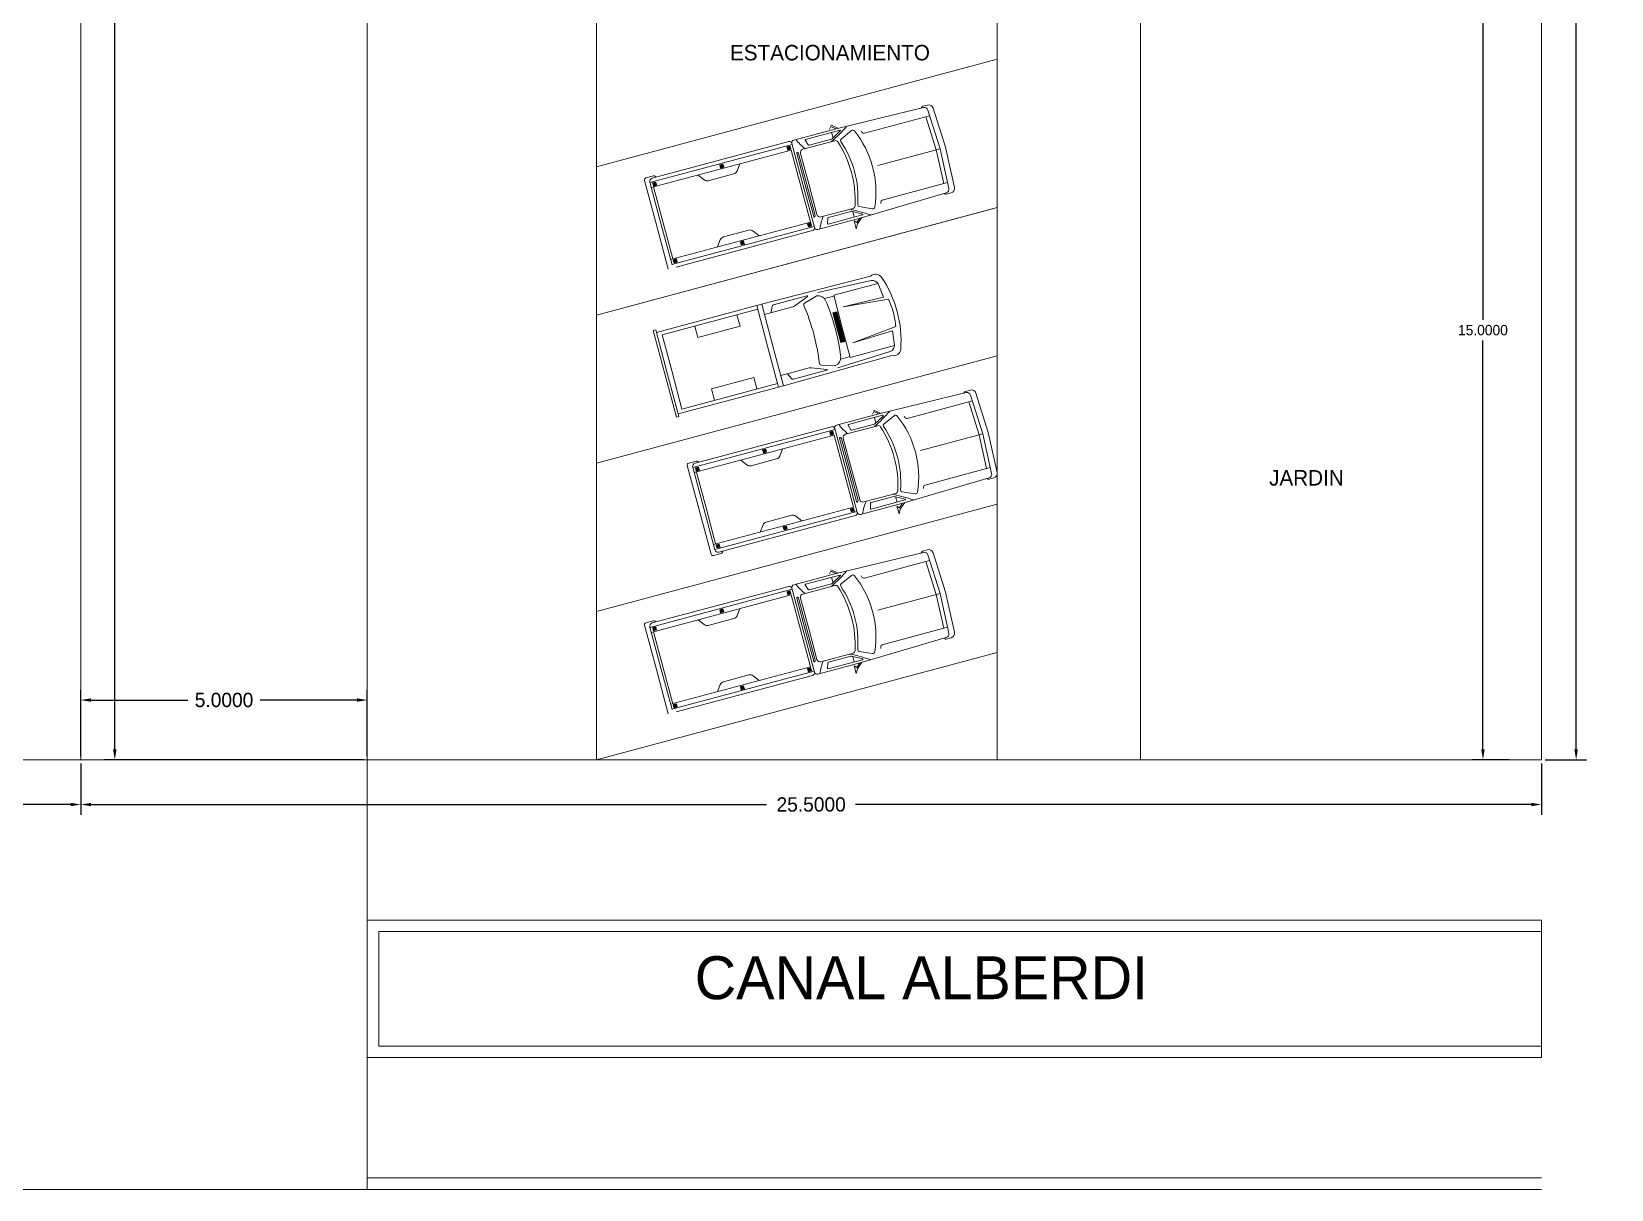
# Model space of a CAD drawing. Header units: millimetres. Extents: x 1972 to 5740, y 370 to 952.
# Drawn here: x 2618.24 to 2645.82, y 551.79 to 572.01 of the extents above; entities that cross this region are included whole.
import ezdxf

# ---------------------------------------------------------------- set-up
doc = ezdxf.new("R2010")
doc.units = ezdxf.units.MM
doc.header["$LTSCALE"] = 15
for name, color, linetype, lineweight in [('000 ALE 01', 1, 'Continuous', 9), ('COTAS', 5, 'Continuous', 20), ('SOMBRAS', 95, 'Continuous', 18)]:
    doc.layers.add(name, color=color, linetype=linetype, lineweight=lineweight)
doc.dimstyles.get("Standard").update_dxf_attribs({"dimtxt": 0.18, "dimasz": 0.18, "dimexe": 0.18, "dimexo": 0.0625, "dimgap": 0.09, "dimtad": 0, "dimtih": 1, "dimtoh": 1, "dimdec": 4, "dimzin": 0, "dimdsep": 46, "dimtxsty": 'Standard', "dimcen": 0.09, "dimadec": 0, "dimazin": 0, "dimtfac": 1, "dimtdec": 4, "dimtofl": 0, "dimtmove": 0, "dimatfit": 3, "dimfxl": 1, "dimtolj": 1, "dimtzin": 0, "dimarcsym": 0})

# ---------------------------------------------------------------- blocks, each defined once
blk = doc.blocks.new('*D75')
at = {"layer": 'Defpoints', "color": 0, "linetype": 'Continuous', "ltscale": 0.001, "transparency": 16777216}
for p in [(2644.101, 574.294), (2643.579, 559.294), (2644.101, 559.294)]:
    blk.add_point(p, dxfattribs=at)
at = {"layer": 'SOMBRAS', "color": 0, "linetype": 'Continuous', "lineweight": -2, "ltscale": 0.001, "transparency": 16777216}
for p, q in [((2644.038, 574.294), (2643.399, 574.294)), ((2643.579, 574.114), (2643.579, 566.974)), ((2643.579, 559.474), (2643.579, 566.614)), ((2644.038, 559.294), (2643.399, 559.294))]:
    blk.add_line(p, q, dxfattribs=at)
at = {"layer": 'SOMBRAS', "color": 0, "linetype": 'Continuous', "ltscale": 0.001, "transparency": 16777216}
for points in [[(2643.549, 574.114), (2643.609, 574.114), (2643.579, 574.294)], [(2643.549, 559.474), (2643.609, 559.474), (2643.579, 559.294)]]:
    blk.add_solid(points, dxfattribs=at)
at = {"layer": 'SOMBRAS', "color": 0, "linetype": 'Continuous', "ltscale": 0.001, "transparency": 16777216, "insert": (2643.579, 566.794), "char_height": 0.18, "attachment_point": 5}
blk.add_mtext('\\A1;15.0000', dxfattribs=at)
blk = doc.blocks.new('*D131')
at = {"layer": 'Defpoints', "color": 0, "linetype": 'Continuous', "ltscale": 0.001, "transparency": 16777216}
for p in [(2619.101, 559.294), (2644.601, 559.294), (2644.601, 558.513)]:
    blk.add_point(p, dxfattribs=at)
at = {"layer": 'SOMBRAS', "color": 0, "linetype": 'Continuous', "lineweight": -2, "ltscale": 0.001, "transparency": 16777216}
for p, q in [((2619.101, 559.232), (2619.101, 558.333)), ((2644.601, 559.232), (2644.601, 558.333)), ((2619.281, 558.513), (2631.073, 558.513)), ((2644.421, 558.513), (2632.628, 558.513))]:
    blk.add_line(p, q, dxfattribs=at)
at = {"layer": 'SOMBRAS', "color": 0, "linetype": 'Continuous', "ltscale": 0.001, "transparency": 16777216}
for points in [[(2619.281, 558.543), (2619.281, 558.483), (2619.101, 558.513)], [(2644.421, 558.543), (2644.421, 558.483), (2644.601, 558.513)]]:
    blk.add_solid(points, dxfattribs=at)
at = {"layer": 'SOMBRAS', "color": 0, "linetype": 'Continuous', "ltscale": 0.001, "transparency": 16777216, "insert": (2631.851, 558.513), "char_height": 0.25, "attachment_point": 5}
blk.add_mtext('\\A1;25.5000', dxfattribs=at)
blk = doc.blocks.new('*D140')
at = {"layer": 'Defpoints', "color": 0, "linetype": 'Continuous', "ltscale": 0.001, "transparency": 16777216}
for p in [(2593.101, 559.294), (2619.101, 559.294), (2619.101, 558.513)]:
    blk.add_point(p, dxfattribs=at)
at = {"layer": 'SOMBRAS', "color": 0, "linetype": 'Continuous', "lineweight": -2, "ltscale": 0.001, "transparency": 16777216}
for p, q in [((2593.101, 559.232), (2593.101, 558.333)), ((2619.101, 559.232), (2619.101, 558.333)), ((2593.281, 558.513), (2605.344, 558.513)), ((2618.921, 558.513), (2606.857, 558.513))]:
    blk.add_line(p, q, dxfattribs=at)
at = {"layer": 'SOMBRAS', "color": 0, "linetype": 'Continuous', "ltscale": 0.001, "transparency": 16777216}
for points in [[(2593.281, 558.543), (2593.281, 558.483), (2593.101, 558.513)], [(2618.921, 558.543), (2618.921, 558.483), (2619.101, 558.513)]]:
    blk.add_solid(points, dxfattribs=at)
at = {"layer": 'SOMBRAS', "color": 0, "linetype": 'Continuous', "ltscale": 0.001, "transparency": 16777216, "insert": (2606.101, 558.513), "char_height": 0.25, "attachment_point": 5}
blk.add_mtext('\\A1;26.0000', dxfattribs=at)
blk = doc.blocks.new('*D141')
at = {"layer": 'Defpoints', "color": 0, "linetype": 'Continuous', "ltscale": 0.001, "transparency": 16777216}
for p in [(2619.101, 560.337), (2619.101, 559.294), (2624.101, 559.294)]:
    blk.add_point(p, dxfattribs=at)
at = {"layer": 'SOMBRAS', "color": 0, "linetype": 'Continuous', "lineweight": -2, "ltscale": 0.001, "transparency": 16777216}
for p, q in [((2619.101, 559.357), (2619.101, 560.517)), ((2624.101, 559.357), (2624.101, 560.517)), ((2619.281, 560.337), (2620.969, 560.337)), ((2623.921, 560.337), (2622.232, 560.337))]:
    blk.add_line(p, q, dxfattribs=at)
at = {"layer": 'SOMBRAS', "color": 0, "linetype": 'Continuous', "ltscale": 0.001, "transparency": 16777216}
for points in [[(2619.281, 560.367), (2619.281, 560.307), (2619.101, 560.337)], [(2623.921, 560.367), (2623.921, 560.307), (2624.101, 560.337)]]:
    blk.add_solid(points, dxfattribs=at)
at = {"layer": 'SOMBRAS', "color": 0, "linetype": 'Continuous', "ltscale": 0.001, "transparency": 16777216, "insert": (2621.601, 560.337), "char_height": 0.25, "attachment_point": 5}
blk.add_mtext('\\A1;5.0000', dxfattribs=at)
blk = doc.blocks.new('*D283')
at = {"layer": 'Defpoints', "color": 0, "linetype": 'Continuous', "ltscale": 0.001, "transparency": 16777216}
for p in [(2644.601, 639.294), (2644.601, 559.294), (2645.206, 559.294)]:
    blk.add_point(p, dxfattribs=at)
at = {"layer": 'SOMBRAS', "color": 0, "linetype": 'Continuous', "lineweight": -2, "ltscale": 0.001, "transparency": 16777216}
for p, q in [((2644.663, 639.294), (2645.386, 639.294)), ((2645.206, 639.114), (2645.206, 599.509)), ((2645.206, 559.474), (2645.206, 599.079)), ((2644.663, 559.294), (2645.386, 559.294))]:
    blk.add_line(p, q, dxfattribs=at)
at = {"layer": 'SOMBRAS', "color": 0, "linetype": 'Continuous', "ltscale": 0.001, "transparency": 16777216}
for points in [[(2645.176, 639.114), (2645.236, 639.114), (2645.206, 639.294)], [(2645.176, 559.474), (2645.236, 559.474), (2645.206, 559.294)]]:
    blk.add_solid(points, dxfattribs=at)
at = {"layer": 'SOMBRAS', "color": 0, "linetype": 'Continuous', "ltscale": 0.001, "transparency": 16777216, "insert": (2645.206, 599.294), "char_height": 0.25, "attachment_point": 5}
blk.add_mtext('\\A1;80.0000', dxfattribs=at)
blk = doc.blocks.new('*D289')
at = {"layer": 'Defpoints', "color": 0, "linetype": 'Continuous', "ltscale": 0.001, "transparency": 16777216}
for p in [(2624.101, 609.494), (2619.694, 559.294), (2624.101, 559.294)]:
    blk.add_point(p, dxfattribs=at)
at = {"layer": 'SOMBRAS', "color": 0, "linetype": 'Continuous', "lineweight": -2, "ltscale": 0.001, "transparency": 16777216}
for p, q in [((2624.038, 609.494), (2619.514, 609.494)), ((2619.694, 609.314), (2619.694, 584.574)), ((2619.694, 559.474), (2619.694, 584.214)), ((2624.038, 559.294), (2619.514, 559.294))]:
    blk.add_line(p, q, dxfattribs=at)
at = {"layer": 'SOMBRAS', "color": 0, "linetype": 'Continuous', "ltscale": 0.001, "transparency": 16777216}
for points in [[(2619.664, 609.314), (2619.724, 609.314), (2619.694, 609.494)], [(2619.664, 559.474), (2619.724, 559.474), (2619.694, 559.294)]]:
    blk.add_solid(points, dxfattribs=at)
at = {"layer": 'SOMBRAS', "color": 0, "linetype": 'Continuous', "ltscale": 0.001, "transparency": 16777216, "insert": (2619.694, 584.394), "char_height": 0.18, "attachment_point": 5}
blk.add_mtext('\\A1;50.2000', dxfattribs=at)

msp = doc.modelspace()

# ---------------------------------------------------------------- linework, layer by layer
at = {"layer": '000 ALE 01'}
for p, q in [((2619.10081, 559.29417), (2619.10081, 639.29417)), ((2633.81258, 570.68), (2632.28669, 570.31045)), ((2633.78164, 570.68983), (2633.77005, 570.6697)), ((2633.88318, 570.72501), (2633.79758, 570.70208)), ((2634.10102, 569.96093), (2633.88817, 570.63731)), ((2634.19539, 569.98621), (2633.97954, 570.67211)), ((2632.3196, 570.31842), (2632.19444, 570.37624)), ((2633.91992, 570.53641), (2632.78017, 570.23102)), ((2634.03568, 569.94342), (2633.85458, 570.51891)), ((2629.07691, 569.44675), (2631.45949, 570.08516)), ((2631.54822, 570.11258), (2632.28669, 570.31045)), ((2631.70592, 569.95227), (2632.26582, 570.10229)), ((2631.79777, 570.02947), (2631.74866, 570.11019)), ((2632.35172, 570.28454), (2631.75438, 570.12448)), ((2632.20773, 570.12886), (2631.81341, 570.0232)), ((2632.19594, 570.35012), (2632.17304, 570.30294)), ((2632.2836, 570.30963), (2632.19594, 570.35012)), ((2632.23324, 570.14986), (2632.20751, 570.2459)), ((2632.35918, 570.27135), (2632.21678, 570.13398)), ((2632.55346, 570.27743), (2632.37226, 570.12944)), ((2632.72524, 570.27164), (2632.73835, 570.24853)), ((2631.5208, 570.0356), (2629.03758, 569.37023)), ((2631.50477, 569.93867), (2629.06074, 569.2838)), ((2631.48368, 570.00841), (2631.42868, 569.99367)), ((2631.42868, 569.99367), (2631.43594, 569.96655)), ((2631.44321, 569.93943), (2631.43594, 569.96655)), ((2631.49821, 569.95416), (2631.44321, 569.93943)), ((2631.49095, 569.98129), (2631.48368, 570.00841)), ((2631.49095, 569.98129), (2631.49821, 569.95416)), ((2631.67313, 569.31038), (2631.50477, 569.93867)), ((2631.71232, 569.32088), (2631.51632, 570.05235)), ((2631.7475, 569.3303), (2631.59943, 569.88293)), ((2631.61496, 569.89531), (2631.62251, 569.89132)), ((2631.77679, 569.33815), (2631.63163, 569.87989)), ((2631.80803, 569.34652), (2631.66481, 569.88105)), ((2634.10102, 569.96093), (2633.01517, 569.66997)), ((2634.03568, 569.94342), (2634.16659, 569.35448)), ((2634.10102, 569.96093), (2634.25487, 569.26874)), ((2634.19539, 569.98621), (2634.35141, 569.28428)), ((2630.31101, 569.69419), (2630.256, 569.67945)), ((2630.256, 569.67945), (2630.26327, 569.65233)), ((2630.27054, 569.62521), (2630.26327, 569.65233)), ((2630.32554, 569.63995), (2630.27054, 569.62521)), ((2630.31828, 569.66707), (2630.31101, 569.69419)), ((2630.31828, 569.66707), (2630.32554, 569.63995)), ((2630.60497, 569.69757), (2630.55677, 569.5729)), ((2629.14843, 568.63388), (2628.94094, 569.40821)), ((2629.09711, 569.48608), (2628.96554, 569.45082)), ((2629.22909, 568.6555), (2629.03605, 569.37596)), ((2629.08333, 569.36524), (2629.13834, 569.37997)), ((2629.0906, 569.33811), (2629.08333, 569.36524)), ((2629.0906, 569.33811), (2629.09787, 569.31099)), ((2629.09787, 569.31099), (2629.15287, 569.32573)), ((2629.26828, 568.666), (2629.09993, 569.2943)), ((2629.13093, 569.47686), (2629.14309, 569.46448)), ((2629.13834, 569.37997), (2629.1456, 569.35285)), ((2629.15287, 569.32573), (2629.1456, 569.35285)), ((2629.87897, 569.50304), (2629.98304, 569.41917)), ((2630.50142, 569.52319), (2630.05583, 569.40379)), ((2631.67313, 569.31038), (2631.84148, 568.68208)), ((2631.71232, 569.32088), (2631.90831, 568.5894)), ((2631.7475, 569.3303), (2631.89558, 568.77768)), ((2631.77679, 569.33815), (2631.92195, 568.79642)), ((2631.80803, 569.34652), (2631.95126, 568.812)), ((2634.23192, 569.37199), (2633.09218, 569.0666)), ((2634.21076, 569.19397), (2632.70452, 568.75106)), ((2633.06492, 569.00396), (2633.06471, 569.03052)), ((2634.18887, 569.16999), (2634.16878, 569.18163)), ((2634.29441, 569.19029), (2634.20881, 569.16735)), ((2631.91522, 568.77472), (2631.91977, 568.78196)), ((2631.96605, 568.55319), (2632.70452, 568.75106)), ((2632.02247, 568.77088), (2632.58237, 568.9209)), ((2632.14062, 568.74995), (2632.13844, 568.65548)), ((2632.74789, 568.80602), (2632.15055, 568.64597)), ((2632.54535, 568.86885), (2632.15103, 568.76319)), ((2632.74775, 568.82117), (2632.55574, 568.86894)), ((2632.57795, 568.86342), (2632.60368, 568.76738)), ((2632.64577, 568.67134), (2632.60235, 568.70075)), ((2632.60235, 568.70075), (2632.63878, 568.56478)), ((2632.70144, 568.75024), (2632.64577, 568.67134)), ((2632.73701, 568.76062), (2632.65753, 568.64797)), ((2632.91904, 568.91305), (2632.68813, 568.95062)), ((2629.14843, 568.63388), (2629.35591, 567.85955)), ((2629.22909, 568.6555), (2629.42214, 567.93503)), ((2629.26828, 568.666), (2629.43663, 568.0377)), ((2631.84148, 568.68208), (2629.39744, 568.0272)), ((2631.90383, 568.60615), (2629.4206, 567.94077)), ((2629.49293, 567.89417), (2631.8755, 568.53258)), ((2630.76481, 568.54022), (2630.31922, 568.42082)), ((2630.94167, 568.44098), (2630.8376, 568.52484)), ((2631.84354, 568.66538), (2631.78854, 568.65064)), ((2631.78854, 568.65064), (2631.79581, 568.62352)), ((2631.80307, 568.5964), (2631.79581, 568.62352)), ((2631.85808, 568.61114), (2631.80307, 568.5964)), ((2631.85081, 568.63826), (2631.84354, 568.66538)), ((2631.85081, 568.63826), (2631.85808, 568.61114)), ((2632.65753, 568.64797), (2632.63878, 568.56478)), ((2630.21567, 568.24644), (2630.26387, 568.37111)), ((2630.67087, 568.35117), (2630.61587, 568.33643)), ((2630.61587, 568.33643), (2630.62313, 568.30931)), ((2630.6304, 568.28218), (2630.62313, 568.30931)), ((2630.68541, 568.29692), (2630.6304, 568.28218)), ((2630.67814, 568.32404), (2630.67087, 568.35117)), ((2630.67814, 568.32404), (2630.68541, 568.29692)), ((2629.44319, 568.02221), (2629.4982, 568.03695)), ((2629.45046, 567.99509), (2629.44319, 568.02221)), ((2629.45046, 567.99509), (2629.45773, 567.96797)), ((2629.45773, 567.96797), (2629.51273, 567.98271)), ((2629.4982, 568.03695), (2629.50547, 568.00983)), ((2629.51273, 567.98271), (2629.50547, 568.00983)), ((2630.98629, 567.24693), (2632.88937, 567.73742)), ((2631.96729, 567.44982), (2632.90139, 567.66084)), ((2633.01471, 567.60914), (2632.24412, 567.40266)), ((2633.11606, 567.37056), (2633.01882, 567.60056)), ((2631.19208, 567.23601), (2631.77568, 567.39239)), ((2631.78265, 567.37788), (2631.56869, 567.22077)), ((2631.94046, 567.3898), (2631.73632, 567.26458)), ((2632.24782, 567.38884), (2632.08351, 567.34481)), ((2632.24412, 567.40266), (2632.38934, 566.86071)), ((2632.4106, 567.20173), (2633.11606, 567.37056)), ((2633.19925, 567.3341), (2632.4106, 567.20173)), ((2629.14895, 566.75462), (2630.98629, 567.24693)), ((2629.24865, 566.71364), (2630.91748, 567.1608)), ((2630.55513, 567.06371), (2630.60924, 566.86174)), ((2631.0911, 566.51285), (2630.90055, 567.22396)), ((2631.17768, 566.53605), (2630.98714, 567.24716)), ((2631.5289, 567.20166), (2631.0348, 567.06927)), ((2631.16895, 567.21044), (2631.151, 567.10041)), ((2632.29808, 567.11444), (2632.22898, 567.09592)), ((2632.22898, 567.09592), (2632.29853, 566.83638)), ((2632.36762, 566.85489), (2632.29808, 567.11444)), ((2629.13686, 566.79975), (2629.09367, 566.78818)), ((2629.29631, 566.03193), (2629.09367, 566.78818)), ((2629.13686, 566.79975), (2629.3395, 566.04351)), ((2629.87324, 566.66453), (2629.81913, 566.8665)), ((2630.60924, 566.86174), (2629.87324, 566.66453)), ((2632.36807, 566.57683), (2632.29853, 566.83638)), ((2632.36762, 566.85489), (2632.43717, 566.59534)), ((2632.53455, 566.31875), (2632.38934, 566.86071)), ((2633.32743, 566.8557), (2632.57826, 566.576)), ((2632.57826, 566.576), (2633.27362, 566.78252)), ((2633.27362, 566.78252), (2633.30441, 566.53472)), ((2629.24865, 566.71364), (2629.42227, 566.06569)), ((2631.0911, 566.51285), (2631.28164, 565.80173)), ((2631.17768, 566.53605), (2631.36822, 565.82493)), ((2632.43717, 566.59534), (2632.36807, 566.57683)), ((2633.30514, 566.52523), (2632.53455, 566.31875)), ((2631.36738, 565.82471), (2633.26073, 566.35148)), ((2632.31839, 566.1395), (2633.23286, 566.4238)), ((2632.53085, 566.33258), (2632.36654, 566.28855)), ((2629.29631, 566.03193), (2629.49894, 565.27569)), ((2629.54213, 565.28726), (2629.3395, 566.04351)), ((2629.59589, 565.41773), (2629.42227, 566.06569)), ((2630.84825, 565.96977), (2630.11225, 565.77256)), ((2630.90236, 565.7678), (2630.84825, 565.96977)), ((2631.81465, 566.13521), (2631.32056, 566.00282)), ((2631.50732, 565.94764), (2631.43676, 566.03396)), ((2631.54014, 565.93706), (2632.12374, 566.09344)), ((2632.12251, 566.10948), (2631.85866, 566.13857)), ((2632.26514, 566.17806), (2632.02574, 566.18443)), ((2629.53004, 565.33239), (2631.36738, 565.82471)), ((2629.59589, 565.41773), (2631.26472, 565.86489)), ((2630.11225, 565.77256), (2630.16636, 565.57059)), ((2634.55973, 565.70382), (2633.03383, 565.33427)), ((2634.52878, 565.71364), (2634.5172, 565.69352)), ((2634.63032, 565.74883), (2634.54472, 565.72589)), ((2634.94253, 565.01003), (2634.72669, 565.69593)), ((2633.06674, 565.34224), (2632.94159, 565.40005)), ((2634.66706, 565.56023), (2633.52732, 565.25484)), ((2634.78283, 564.96724), (2634.60173, 565.54272)), ((2634.84817, 564.98474), (2634.63531, 565.66112)), ((2629.54213, 565.28726), (2629.49894, 565.27569)), ((2632.29536, 565.1364), (2633.03383, 565.33427)), ((2632.45307, 564.97608), (2633.01297, 565.12611)), ((2632.54492, 565.05329), (2632.4958, 565.13401)), ((2633.09887, 565.30836), (2632.50153, 565.1483)), ((2632.95488, 565.15268), (2632.56055, 565.04702)), ((2632.94308, 565.37394), (2632.92019, 565.32676)), ((2633.03075, 565.33344), (2632.94308, 565.37394)), ((2632.98039, 565.17368), (2632.95466, 565.26971)), ((2633.10633, 565.29517), (2632.96392, 565.15779)), ((2633.30061, 565.30125), (2633.11941, 565.15325)), ((2633.47239, 565.29545), (2633.4855, 565.27235)), ((2632.26795, 565.05942), (2629.78473, 564.39404)), ((2632.25192, 564.96249), (2629.80789, 564.30761)), ((2629.82406, 564.47056), (2632.20664, 565.10897)), ((2632.23083, 565.03222), (2632.17582, 565.01749)), ((2632.17582, 565.01749), (2632.18309, 564.99036)), ((2632.19036, 564.96324), (2632.18309, 564.99036)), ((2632.24536, 564.97798), (2632.19036, 564.96324)), ((2632.23809, 565.0051), (2632.23083, 565.03222)), ((2632.23809, 565.0051), (2632.24536, 564.97798)), ((2632.42027, 564.33419), (2632.25192, 564.96249)), ((2632.45946, 564.34469), (2632.26346, 565.07616)), ((2632.49465, 564.35412), (2632.34657, 564.90674)), ((2632.36211, 564.91913), (2632.36966, 564.91514)), ((2632.52393, 564.36197), (2632.37878, 564.9037)), ((2632.55518, 564.37034), (2632.41195, 564.90487)), ((2634.84817, 564.98474), (2633.76231, 564.69379)), ((2634.78283, 564.96724), (2634.91373, 564.3783)), ((2634.84817, 564.98474), (2635.00202, 564.29256)), ((2634.94253, 565.01003), (2635.09855, 564.3081)), ((2631.05815, 564.71801), (2631.00315, 564.70327)), ((2631.00315, 564.70327), (2631.01042, 564.67615)), ((2631.01768, 564.64903), (2631.01042, 564.67615)), ((2631.07269, 564.66376), (2631.01768, 564.64903)), ((2631.06542, 564.69089), (2631.05815, 564.71801)), ((2631.06542, 564.69089), (2631.07269, 564.66376)), ((2631.35212, 564.72139), (2631.30392, 564.59672)), ((2629.89557, 563.6577), (2629.68809, 564.43203)), ((2629.84426, 564.50989), (2629.71269, 564.47464)), ((2629.97624, 563.67932), (2629.78319, 564.39978)), ((2629.83048, 564.38905), (2629.88548, 564.40379)), ((2629.83775, 564.36193), (2629.83048, 564.38905)), ((2629.83775, 564.36193), (2629.84501, 564.33481)), ((2629.84501, 564.33481), (2629.90002, 564.34955)), ((2630.01543, 563.68982), (2629.84708, 564.31811)), ((2629.87808, 564.50067), (2629.89024, 564.4883)), ((2629.88548, 564.40379), (2629.89275, 564.37667)), ((2629.90002, 564.34955), (2629.89275, 564.37667)), ((2630.62611, 564.52685), (2630.73019, 564.44299)), ((2631.24857, 564.54701), (2630.80298, 564.42761)), ((2632.42027, 564.33419), (2632.58862, 563.7059)), ((2632.45946, 564.34469), (2632.65546, 563.61322)), ((2632.49465, 564.35412), (2632.64272, 563.8015)), ((2632.52393, 564.36197), (2632.66909, 563.82023)), ((2632.55518, 564.37034), (2632.69841, 563.83581)), ((2634.97907, 564.39581), (2633.83933, 564.09041)), ((2634.95791, 564.21779), (2633.45167, 563.77488)), ((2633.81206, 564.02778), (2633.81186, 564.05434)), ((2634.93602, 564.19381), (2634.91593, 564.20545)), ((2635.04155, 564.2141), (2634.95595, 564.19117)), ((2632.66237, 563.79854), (2632.66691, 563.80577)), ((2632.7132, 563.57701), (2633.45167, 563.77488)), ((2632.76962, 563.7947), (2633.32952, 563.94472)), ((2632.88777, 563.77376), (2632.88559, 563.6793)), ((2633.49504, 563.82984), (2632.8977, 563.66978)), ((2633.2925, 563.89266), (2632.89817, 563.787)), ((2633.4949, 563.84499), (2633.30289, 563.89276)), ((2633.32509, 563.88723), (2633.35083, 563.7912)), ((2633.44858, 563.77405), (2633.39291, 563.69515)), ((2633.48416, 563.78443), (2633.40468, 563.67179)), ((2633.66619, 563.93686), (2633.43527, 563.97443)), ((2629.89557, 563.6577), (2630.10305, 562.88337)), ((2629.97624, 563.67932), (2630.16929, 562.95885)), ((2630.01543, 563.68982), (2630.18378, 563.06152)), ((2632.58862, 563.7059), (2630.14459, 563.05102)), ((2632.65097, 563.62997), (2630.16775, 562.96459)), ((2630.24007, 562.91798), (2632.62265, 563.55639)), ((2631.51196, 563.56404), (2631.06636, 563.44464)), ((2631.68882, 563.46479), (2631.58474, 563.54866)), ((2632.59069, 563.6892), (2632.53568, 563.67446)), ((2632.53568, 563.67446), (2632.54295, 563.64734)), ((2632.55022, 563.62022), (2632.54295, 563.64734)), ((2632.60522, 563.63496), (2632.55022, 563.62022)), ((2632.59796, 563.66208), (2632.59069, 563.6892)), ((2632.59796, 563.66208), (2632.60522, 563.63496)), ((2633.39291, 563.69515), (2633.3495, 563.72456)), ((2633.3495, 563.72456), (2633.38593, 563.58859)), ((2633.40468, 563.67179), (2633.38593, 563.58859)), ((2630.96282, 563.27026), (2631.01101, 563.39493)), ((2631.41802, 563.37498), (2631.36301, 563.36024)), ((2631.36301, 563.36024), (2631.37028, 563.33312)), ((2631.37755, 563.306), (2631.37028, 563.33312)), ((2631.43255, 563.32074), (2631.37755, 563.306)), ((2631.42528, 563.34786), (2631.41802, 563.37498)), ((2631.42528, 563.34786), (2631.43255, 563.32074)), ((2630.19034, 563.04603), (2630.24534, 563.06077)), ((2630.19761, 563.01891), (2630.19034, 563.04603)), ((2630.19761, 563.01891), (2630.20487, 562.99178)), ((2630.20487, 562.99178), (2630.25988, 563.00652)), ((2630.24534, 563.06077), (2630.25261, 563.03364)), ((2630.25988, 563.00652), (2630.25261, 563.03364)), ((2630.30191, 562.91892), (2630.30625, 562.93572)), ((2633.81258, 562.91543), (2632.28669, 562.54588)), ((2633.78164, 562.92526), (2633.77005, 562.90513)), ((2633.88318, 562.96044), (2633.79758, 562.93751)), ((2634.19539, 562.22164), (2633.97954, 562.90754)), ((2630.27723, 562.89402), (2630.14566, 562.85877)), ((2633.91992, 562.77184), (2632.78017, 562.46645)), ((2634.03568, 562.17885), (2633.85458, 562.75434)), ((2634.10102, 562.19636), (2633.88817, 562.87273)), ((2631.54822, 562.34801), (2632.28669, 562.54588)), ((2632.35172, 562.51997), (2631.75438, 562.35991)), ((2632.20773, 562.36429), (2631.81341, 562.25863)), ((2632.19594, 562.58555), (2632.17304, 562.53837)), ((2632.3196, 562.55385), (2632.19444, 562.61167)), ((2632.2836, 562.54506), (2632.19594, 562.58555)), ((2632.23324, 562.38529), (2632.20751, 562.48133)), ((2632.35918, 562.50678), (2632.21678, 562.36941)), ((2632.55346, 562.51286), (2632.37226, 562.36487)), ((2632.72524, 562.50706), (2632.73835, 562.48396)), ((2631.5208, 562.27103), (2629.03758, 561.60566)), ((2631.50477, 562.1741), (2629.06074, 561.51922)), ((2629.07691, 561.68218), (2631.45949, 562.32059)), ((2631.48368, 562.24384), (2631.42868, 562.2291)), ((2631.42868, 562.2291), (2631.43594, 562.20198)), ((2631.44321, 562.17485), (2631.43594, 562.20198)), ((2631.49821, 562.18959), (2631.44321, 562.17485)), ((2631.49095, 562.21671), (2631.48368, 562.24384)), ((2631.49095, 562.21671), (2631.49821, 562.18959)), ((2631.67313, 561.5458), (2631.50477, 562.1741)), ((2631.71232, 561.55631), (2631.51632, 562.28778)), ((2631.7475, 561.56573), (2631.59943, 562.11835)), ((2631.61496, 562.13074), (2631.62251, 562.12675)), ((2631.77679, 561.57358), (2631.63163, 562.11531)), ((2631.80803, 561.58195), (2631.66481, 562.11648)), ((2631.70592, 562.18769), (2632.26582, 562.33772)), ((2631.79777, 562.2649), (2631.74866, 562.34562)), ((2634.10102, 562.19636), (2633.01517, 561.9054)), ((2634.03568, 562.17885), (2634.16659, 561.58991)), ((2634.10102, 562.19636), (2634.25487, 561.50417)), ((2634.19539, 562.22164), (2634.35141, 561.51971)), ((2630.31101, 561.92962), (2630.256, 561.91488)), ((2630.256, 561.91488), (2630.26327, 561.88776)), ((2630.27054, 561.86064), (2630.26327, 561.88776)), ((2630.32554, 561.87538), (2630.27054, 561.86064)), ((2630.31828, 561.9025), (2630.31101, 561.92962)), ((2630.31828, 561.9025), (2630.32554, 561.87538)), ((2630.60497, 561.933), (2630.55677, 561.80833)), ((2629.14843, 560.86931), (2628.94094, 561.64364)), ((2629.09711, 561.72151), (2628.96554, 561.68625)), ((2629.22909, 560.89093), (2629.03605, 561.61139)), ((2629.08333, 561.60066), (2629.13834, 561.6154)), ((2629.0906, 561.57354), (2629.08333, 561.60066)), ((2629.0906, 561.57354), (2629.09787, 561.54642)), ((2629.09787, 561.54642), (2629.15287, 561.56116)), ((2629.26828, 560.90143), (2629.09993, 561.52973)), ((2629.13093, 561.71228), (2629.14309, 561.69991)), ((2629.13834, 561.6154), (2629.1456, 561.58828)), ((2629.15287, 561.56116), (2629.1456, 561.58828)), ((2629.87897, 561.73847), (2629.98304, 561.6546)), ((2630.50142, 561.75862), (2630.05583, 561.63922)), ((2631.67313, 561.5458), (2631.84148, 560.91751)), ((2631.71232, 561.55631), (2631.90831, 560.82483)), ((2631.7475, 561.56573), (2631.89558, 561.01311)), ((2631.77679, 561.57358), (2631.92195, 561.03185)), ((2631.80803, 561.58195), (2631.95126, 561.04743)), ((2634.23192, 561.60742), (2633.09218, 561.30203)), ((2634.21076, 561.4294), (2632.70452, 560.98649)), ((2633.06492, 561.23939), (2633.06471, 561.26595)), ((2634.18887, 561.40542), (2634.16878, 561.41706)), ((2634.29441, 561.42572), (2634.20881, 561.40278)), ((2631.91522, 561.01015), (2631.91977, 561.01738)), ((2631.96605, 560.78862), (2632.70452, 560.98649)), ((2632.02247, 561.00631), (2632.58237, 561.15633)), ((2632.14062, 560.98538), (2632.13844, 560.89091)), ((2632.74789, 561.04145), (2632.15055, 560.8814)), ((2632.54535, 561.10428), (2632.15103, 560.99862)), ((2632.74775, 561.0566), (2632.55574, 561.10437)), ((2632.57795, 561.09885), (2632.60368, 561.00281)), ((2632.70144, 560.98566), (2632.64577, 560.90676)), ((2632.73701, 560.99604), (2632.65753, 560.8834)), ((2632.91904, 561.14848), (2632.68813, 561.18604)), ((2629.14843, 560.86931), (2629.35591, 560.09498)), ((2629.22909, 560.89093), (2629.42214, 560.17046)), ((2629.26828, 560.90143), (2629.43663, 560.27313)), ((2631.84148, 560.91751), (2629.39744, 560.26263)), ((2631.90383, 560.84158), (2629.4206, 560.1762)), ((2629.49293, 560.1296), (2631.8755, 560.76801)), ((2630.76481, 560.77565), (2630.31922, 560.65625)), ((2630.94167, 560.67641), (2630.8376, 560.76027)), ((2631.84354, 560.90081), (2631.78854, 560.88607)), ((2631.78854, 560.88607), (2631.79581, 560.85895)), ((2631.80307, 560.83183), (2631.79581, 560.85895)), ((2631.85808, 560.84657), (2631.80307, 560.83183)), ((2631.85081, 560.87369), (2631.84354, 560.90081)), ((2631.85081, 560.87369), (2631.85808, 560.84657)), ((2632.64577, 560.90676), (2632.60235, 560.93618)), ((2632.60235, 560.93618), (2632.63878, 560.8002)), ((2632.65753, 560.8834), (2632.63878, 560.8002)), ((2630.21567, 560.48187), (2630.26387, 560.60654)), ((2630.67087, 560.5866), (2630.61587, 560.57186)), ((2630.61587, 560.57186), (2630.62313, 560.54474)), ((2630.6304, 560.51761), (2630.62313, 560.54474)), ((2630.68541, 560.53235), (2630.6304, 560.51761)), ((2630.67814, 560.55947), (2630.67087, 560.5866)), ((2630.67814, 560.55947), (2630.68541, 560.53235)), ((2629.44319, 560.25764), (2629.4982, 560.27238)), ((2629.45046, 560.23052), (2629.44319, 560.25764)), ((2629.45046, 560.23052), (2629.45773, 560.2034)), ((2629.45773, 560.2034), (2629.51273, 560.21814)), ((2629.4982, 560.27238), (2629.50547, 560.24526)), ((2629.51273, 560.21814), (2629.50547, 560.24526)), ((2644.60081, 559.29417), (2593.10081, 559.29417))]:
    msp.add_line(p, q, dxfattribs=at)
for points in [[(2635.10081, 576.69895), (2628.10081, 576.69895), (2628.10081, 559.29417)], [(2635.10081, 576.69895), (2635.10081, 559.29417)], [(2637.60081, 573.29417), (2637.60081, 559.29417)], [(2628.10081, 569.64693), (2635.10081, 571.52257)], [(2628.10081, 567.05874), (2635.10081, 568.93438)], [(2628.10081, 567.05874), (2635.01602, 568.91166)], [(2628.10081, 564.47055), (2635.10081, 566.34619)], [(2628.10081, 561.88236), (2635.10081, 563.758)], [(2628.10081, 559.29417), (2635.10081, 561.16981)]]:
    msp.add_lwpolyline(points, dxfattribs=at)
for centre, radius, start, end in [((2633.80437, 570.67675), 0.02623, 105.000001, 150.081845), ((2633.82754, 570.61823), 0.06356, 17.468353, 103.613964), ((2633.90374, 570.64826), 0.07946, 17.468353, 105.000001), ((2630.13872, 572.41555), 3.11521, 311.620535, 318.623186), ((2631.4715, 570.04034), 0.0464, 15.000005, 105.000001), ((2631.56023, 570.06776), 0.0464, 105.000001, 195.00001), ((2632.27163, 570.6512), 0.86688, 217.592563, 232.581811), ((2631.75687, 570.11519), 0.00962, 105.000001, 211.320267), ((2632.20236, 570.14892), 0.02076, 285.000003, 313.969642), ((2632.27777, 570.0577), 0.04616, 33.13081, 105.000001), ((2630.78079, 569.08069), 1.83375, 14.715787, 33.13081), ((2632.35375, 570.27698), 0.00782, 313.969642, 105.000001), ((2632.39122, 570.10623), 0.02997, 129.240315, 214.579895), ((2630.95918, 569.11908), 1.70934, 15.000005, 34.57989), ((2632.57699, 570.24862), 0.0372, 38.854932, 129.240315), ((2631.28237, 569.20567), 1.69966, 15.000005, 38.854932), ((2632.77058, 570.26681), 0.03706, 209.563215, 285.000003), ((2631.6099, 569.88573), 0.01084, 62.132955, 195), ((2631.61396, 569.87515), 0.01829, 15.000005, 62.132955), ((2631.72097, 569.8961), 0.05815, 105.000001, 195), ((2631.80977, 570.03677), 0.01404, 211.320267, 285.000003), ((2630.48017, 569.60252), 0.08213, 285.000003, 338.86198), ((2630.7855, 569.06312), 1.83375, 356.869186, 15.284209), ((2630.95918, 569.11908), 1.70934, 355.420107, 15.000005), ((2631.28237, 569.20567), 1.69966, 351.145064, 15.000005), ((2628.97455, 569.41722), 0.03479, 105.000001, 195), ((2629.09187, 569.39092), 0.0578, 105.000001, 195), ((2629.10612, 569.45247), 0.03479, 44.497242, 105.000001), ((2630.03457, 569.48313), 0.08213, 231.138025, 285.000003), ((2634.19283, 569.25495), 0.06356, 286.386039, 12.531657), ((2634.27384, 569.26704), 0.07946, 285.000003, 12.531657), ((2632.69294, 568.98019), 0.02997, 175.420098, 260.759688), ((2633.10177, 569.0308), 0.03706, 105.000001, 180.43679), ((2634.20202, 569.19268), 0.02623, 239.918165, 285.000003), ((2631.90605, 568.78049), 0.01084, 195, 327.867042), ((2631.90428, 568.79168), 0.01829, 327.867042, 15.000005), ((2632.00743, 568.82705), 0.05815, 195, 285.000003), ((2632.86186, 568.44844), 0.86688, 157.418178, 172.407438), ((2632.15466, 568.74962), 0.01404, 105.000001, 178.679737), ((2631.89688, 565.85401), 3.11521, 71.37681, 78.379448), ((2632.55073, 568.84879), 0.02076, 76.030354, 105.000001), ((2632.57042, 568.96549), 0.04616, 285.000003, 356.869186), ((2632.74586, 568.81358), 0.00782, 285.000003, 76.030354), ((2632.92502, 568.94976), 0.0372, 260.759688, 351.145064), ((2630.78607, 568.46089), 0.08213, 51.13803, 105.000001), ((2631.86349, 568.5774), 0.0464, 285.000003, 15.000005), ((2631.95404, 568.59801), 0.0464, 195, 285.000003), ((2632.14806, 568.65526), 0.00962, 178.679737, 285.000003), ((2630.34047, 568.34149), 0.08213, 105.000001, 158.861971), ((2632.97575, 567.64769), 0.12455, 34.253348, 133.911651), ((2632.92406, 567.5605), 0.10288, 22.918184, 102.730038), ((2631.45073, 566.60921), 1.96958, 15.000001, 34.253348), ((2631.7778, 567.38448), 0.00819, 306.290675, 105), ((2631.95707, 567.36272), 0.03177, 99.687653, 121.524282), ((2631.97528, 567.25606), 0.13998, 22.995967, 99.687653), ((2632.01314, 566.75991), 1.31778, 15.000001, 25.831342), ((2631.20031, 567.20533), 0.03177, 105, 170.734465), ((2631.49797, 567.31706), 0.11947, 285.000005, 306.290675), ((2631.75293, 567.23751), 0.03177, 121.524282, 203.096277), ((2628.30001, 565.76498), 3.72203, 15.000001, 23.096288), ((2628.73899, 565.8826), 3.65565, 15.000001, 22.995967), ((2632.01314, 566.75991), 1.31778, 4.168659, 15.000001), ((2631.45073, 566.60921), 1.96958, 355.746654, 15.000001), ((2628.73899, 565.8826), 3.65565, 7.004035, 15.000001), ((2628.30001, 565.76498), 3.72203, 6.903713, 15.000001), ((2633.20232, 566.52204), 0.10288, 287.269964, 7.081817), ((2632.22842, 566.3113), 0.13998, 290.312362, 7.004035), ((2633.29068, 566.47237), 0.12455, 256.088347, 355.746654), ((2631.53192, 565.96775), 0.03177, 219.265534, 285.000005), ((2631.84557, 566.01982), 0.11947, 83.709327, 105), ((2632.02659, 566.21619), 0.03177, 186.903722, 268.475715), ((2632.12162, 566.10134), 0.00819, 285.000005, 83.709327), ((2632.26599, 566.20982), 0.03177, 268.475715, 290.312362), ((2634.55151, 565.70056), 0.02623, 105.000001, 150.081845), ((2634.57469, 565.64204), 0.06356, 17.468353, 103.613964), ((2634.65089, 565.67208), 0.07946, 17.468353, 105.000001), ((2632.30737, 565.09158), 0.0464, 105.000001, 195.00001), ((2633.01878, 565.67502), 0.86688, 217.592563, 232.581811), ((2632.50402, 565.13901), 0.00962, 105.000001, 211.320267), ((2632.94951, 565.17274), 0.02076, 285.000003, 313.969642), ((2630.88586, 567.43937), 3.11521, 311.620535, 318.623186), ((2633.02491, 565.08152), 0.04616, 33.13081, 105.000001), ((2633.10089, 565.3008), 0.00782, 313.969642, 105.000001), ((2633.13836, 565.13004), 0.02997, 129.240315, 214.579895), ((2633.32414, 565.27244), 0.0372, 38.854932, 129.240315), ((2632.02951, 564.22949), 1.69966, 15.000005, 38.854932), ((2633.51773, 565.29063), 0.03706, 209.563215, 285.000003), ((2632.21865, 565.06416), 0.0464, 15.000005, 105.000001), ((2632.35704, 564.90955), 0.01084, 62.132955, 195), ((2632.36111, 564.89897), 0.01829, 15.000005, 62.132955), ((2632.46812, 564.91992), 0.05815, 105.000001, 195), ((2632.55692, 565.06059), 0.01404, 211.320267, 285.000003), ((2631.52794, 564.10451), 1.83375, 14.715787, 33.13081), ((2631.70633, 564.14289), 1.70934, 15.000005, 34.57989), ((2631.22731, 564.62634), 0.08213, 285.000003, 338.86198), ((2631.53265, 564.08694), 1.83375, 356.869186, 15.284209), ((2631.70633, 564.14289), 1.70934, 355.420107, 15.000005), ((2632.02951, 564.22949), 1.69966, 351.145064, 15.000005), ((2629.7217, 564.44104), 0.03479, 105.000001, 195), ((2629.83902, 564.41474), 0.0578, 105.000001, 195), ((2629.85327, 564.47629), 0.03479, 44.497242, 105.000001), ((2630.78172, 564.50694), 0.08213, 231.138025, 285.000003), ((2634.93998, 564.27877), 0.06356, 286.386039, 12.531657), ((2635.02099, 564.29086), 0.07946, 285.000003, 12.531657), ((2633.84892, 564.05462), 0.03706, 105.000001, 180.43679), ((2634.94917, 564.2165), 0.02623, 239.918165, 285.000003), ((2632.65319, 563.80431), 0.01084, 195, 327.867042), ((2632.65142, 563.8155), 0.01829, 327.867042, 15.000005), ((2632.75457, 563.85086), 0.05815, 195, 285.000003), ((2633.60901, 563.47226), 0.86688, 157.418178, 172.407438), ((2632.90181, 563.77344), 0.01404, 105.000001, 178.679737), ((2632.64402, 560.87782), 3.11521, 71.37681, 78.379448), ((2633.29787, 563.87261), 0.02076, 76.030354, 105.000001), ((2633.31757, 563.98931), 0.04616, 285.000003, 356.869186), ((2633.44008, 564.00401), 0.02997, 175.420098, 260.759688), ((2633.49301, 563.8374), 0.00782, 285.000003, 76.030354), ((2633.67216, 563.97358), 0.0372, 260.759688, 351.145064), ((2631.53321, 563.48471), 0.08213, 51.13803, 105.000001), ((2632.61064, 563.60121), 0.0464, 285.000003, 15.000005), ((2632.70119, 563.62183), 0.0464, 195, 285.000003), ((2632.89521, 563.67907), 0.00962, 178.679737, 285.000003), ((2631.08762, 563.36531), 0.08213, 105.000001, 158.861971), ((2630.22511, 562.97381), 0.0578, 195, 285.000003), ((2630.26823, 562.92763), 0.03479, 285.000003, 345.502754), ((2633.80437, 562.91217), 0.02623, 105.000001, 150.081845), ((2633.82754, 562.85366), 0.06356, 17.468353, 103.613964), ((2633.90374, 562.88369), 0.07946, 17.468353, 105.000001), ((2630.13666, 562.89237), 0.03479, 195, 285.000003), ((2632.27163, 562.88663), 0.86688, 217.592563, 232.581811), ((2631.75687, 562.35062), 0.00962, 105.000001, 211.320267), ((2632.20236, 562.38435), 0.02076, 285.000003, 313.969642), ((2630.13872, 564.65098), 3.11521, 311.620535, 318.623186), ((2632.35375, 562.51241), 0.00782, 313.969642, 105.000001), ((2632.39122, 562.34166), 0.02997, 129.240315, 214.579895), ((2632.57699, 562.48405), 0.0372, 38.854932, 129.240315), ((2631.28237, 561.4411), 1.69966, 15.000005, 38.854932), ((2632.77058, 562.50224), 0.03706, 209.563215, 285.000003), ((2631.4715, 562.27577), 0.0464, 15.000005, 105.000001), ((2631.56023, 562.30319), 0.0464, 105.000001, 195.00001), ((2631.6099, 562.12116), 0.01084, 62.132955, 195), ((2631.61396, 562.11058), 0.01829, 15.000005, 62.132955), ((2631.72097, 562.13153), 0.05815, 105.000001, 195), ((2631.80977, 562.2722), 0.01404, 211.320267, 285.000003), ((2632.27777, 562.29313), 0.04616, 33.13081, 105.000001), ((2630.78079, 561.31612), 1.83375, 14.715787, 33.13081), ((2630.95918, 561.3545), 1.70934, 15.000005, 34.57989), ((2630.48017, 561.83795), 0.08213, 285.000003, 338.86198), ((2631.28237, 561.4411), 1.69966, 351.145064, 15.000005), ((2628.97455, 561.65265), 0.03479, 105.000001, 195), ((2629.09187, 561.62635), 0.0578, 105.000001, 195), ((2629.10612, 561.6879), 0.03479, 44.497242, 105.000001), ((2630.03457, 561.71855), 0.08213, 231.138025, 285.000003), ((2630.7855, 561.29855), 1.83375, 356.869186, 15.284209), ((2630.95918, 561.3545), 1.70934, 355.420107, 15.000005), ((2633.10177, 561.26623), 0.03706, 105.000001, 180.43679), ((2634.20202, 561.42811), 0.02623, 239.918165, 285.000003), ((2634.19283, 561.49038), 0.06356, 286.386039, 12.531657), ((2634.27384, 561.50247), 0.07946, 285.000003, 12.531657), ((2631.90605, 561.01592), 0.01084, 195, 327.867042), ((2631.90428, 561.02711), 0.01829, 327.867042, 15.000005), ((2632.00743, 561.06248), 0.05815, 195, 285.000003), ((2632.86186, 560.68387), 0.86688, 157.418178, 172.407438), ((2632.15466, 560.98505), 0.01404, 105.000001, 178.679737), ((2631.89688, 558.08944), 3.11521, 71.37681, 78.379448), ((2632.55073, 561.08422), 0.02076, 76.030354, 105.000001), ((2632.57042, 561.20092), 0.04616, 285.000003, 356.869186), ((2632.69294, 561.21562), 0.02997, 175.420098, 260.759688), ((2632.74586, 561.04901), 0.00782, 285.000003, 76.030354), ((2632.92502, 561.18519), 0.0372, 260.759688, 351.145064), ((2630.78607, 560.69632), 0.08213, 51.13803, 105.000001), ((2631.86349, 560.81282), 0.0464, 285.000003, 15.000005), ((2631.95404, 560.83344), 0.0464, 195, 285.000003), ((2632.14806, 560.89069), 0.00962, 178.679737, 285.000003), ((2630.34047, 560.57692), 0.08213, 105.000001, 158.861971)]:
    msp.add_arc(centre, radius, start, end, dxfattribs=at)
for points in [[(2631.48368, 570.00841), (2631.49821, 569.95416), (2631.42868, 569.99367), (2631.44321, 569.93943)], [(2630.31101, 569.69419), (2630.32554, 569.63995), (2630.256, 569.67945), (2630.27054, 569.62521)], [(2629.08333, 569.36524), (2629.09787, 569.31099), (2629.13834, 569.37997), (2629.15287, 569.32573)], [(2631.85808, 568.61114), (2631.84354, 568.66538), (2631.80307, 568.5964), (2631.78854, 568.65064)], [(2630.68541, 568.29692), (2630.67087, 568.35117), (2630.6304, 568.28218), (2630.61587, 568.33643)], [(2629.45773, 567.96797), (2629.44319, 568.02221), (2629.51273, 567.98271), (2629.4982, 568.03695)], [(2632.36762, 566.85489), (2632.29853, 566.83638), (2632.29808, 567.11444), (2632.22898, 567.09592)], [(2632.36762, 566.85489), (2632.29853, 566.83638), (2632.43717, 566.59534), (2632.36807, 566.57683)], [(2632.23083, 565.03222), (2632.24536, 564.97798), (2632.17582, 565.01749), (2632.19036, 564.96324)], [(2631.05815, 564.71801), (2631.07269, 564.66376), (2631.00315, 564.70327), (2631.01768, 564.64903)], [(2629.83048, 564.38905), (2629.84501, 564.33481), (2629.88548, 564.40379), (2629.90002, 564.34955)], [(2632.60522, 563.63496), (2632.59069, 563.6892), (2632.55022, 563.62022), (2632.53568, 563.67446)], [(2631.43255, 563.32074), (2631.41802, 563.37498), (2631.37755, 563.306), (2631.36301, 563.36024)], [(2630.20487, 562.99178), (2630.19034, 563.04603), (2630.25988, 563.00652), (2630.24534, 563.06077)], [(2631.48368, 562.24384), (2631.49821, 562.18959), (2631.42868, 562.2291), (2631.44321, 562.17485)], [(2630.31101, 561.92962), (2630.32554, 561.87538), (2630.256, 561.91488), (2630.27054, 561.86064)], [(2629.08333, 561.60066), (2629.09787, 561.54642), (2629.13834, 561.6154), (2629.15287, 561.56116)], [(2631.85808, 560.84657), (2631.84354, 560.90081), (2631.80307, 560.83183), (2631.78854, 560.88607)], [(2630.68541, 560.53235), (2630.67087, 560.5866), (2630.6304, 560.51761), (2630.61587, 560.57186)], [(2629.45773, 560.2034), (2629.44319, 560.25764), (2629.51273, 560.21814), (2629.4982, 560.27238)]]:
    msp.add_solid(points, dxfattribs=at)
at = {"layer": 'SOMBRAS', "linetype": 'Continuous', "ltscale": 0.001}
for p, q in [((2644.60081, 661.29417), (2644.60081, 559.29417)), ((2619.10081, 559.29417), (2619.10081, 610.49417)), ((2594.85081, 559.29417), (2619.10081, 559.29417))]:
    msp.add_line(p, q, dxfattribs=at)
for points in [[(2624.10081, 584.28715), (2624.10081, 551.79417)], [(2644.60081, 556.49417), (2624.10081, 556.49417)], [(2644.60081, 556.29417), (2624.30081, 556.29417)], [(2624.30081, 556.29417), (2624.30081, 554.29417)], [(2644.60081, 556.49417), (2644.60081, 554.09417)], [(2624.10081, 554.09417), (2644.60081, 554.09417)], [(2624.30081, 554.29417), (2644.60081, 554.29417)], [(2614.10081, 551.99417), (2593.10081, 551.99417), (2593.10081, 551.79417), (2644.60081, 551.79417)], [(2644.60081, 551.99417), (2624.10081, 551.99417)]]:
    msp.add_lwpolyline(points, dxfattribs=at)

# ---------------------------------------------------------------- texts
at = {"layer": '000 ALE 01', "char_height": 0.27, "width": 1.1670021, "attachment_point": 1}
for s, insert in [('ESTACIONAMIENTO', (2630.43381, 571.77411)), ('JARDIN', (2639.84509, 564.35193))]:
    msp.add_mtext(s, dxfattribs=dict(at, insert=insert))
at = {"layer": 'COTAS', "insert": (2629.81828, 555.8643), "char_height": 0.75, "width": 19.0024005, "attachment_point": 1}
msp.add_mtext('CANAL ALBERDI', dxfattribs=at)

# ---------------------------------------------------------------- dimensions: what is measured, and where the dimension line sits
at = {"layer": 'SOMBRAS', "linetype": 'Continuous', "ltscale": 0.001}
for p1, p2, distance, override, picture, middle in [((2644.60081, 639.29417), (2644.60081, 559.29417), 0.60551, {"dimscale": 1, "dimtxt": 0.25}, '*D283', (2645.20633, 599.29417)), ((2624.10081, 609.49417), (2624.10081, 559.29417), -4.40661, {"dimscale": 1}, '*D289', (2619.6942, 584.39417)), ((2644.10081, 574.29417), (2644.10081, 559.29417), -0.52216, {"dimscale": 1}, '*D75', (2643.57866, 566.79417)), ((2624.10081, 559.29417), (2619.10081, 559.29417), -1.04273, {"dimscale": 1, "dimtxt": 0.25}, '*D141', (2621.60081, 560.3369)), ((2593.10081, 559.29417), (2619.10081, 559.29417), -0.78116, {"dimscale": 1, "dimtxt": 0.25}, '*D140', (2606.10081, 558.51301)), ((2619.10081, 559.29417), (2644.60081, 559.29417), -0.78116, {"dimscale": 1, "dimtxt": 0.25}, '*D131', (2631.85081, 558.51301))]:
    dim = msp.add_aligned_dim(p1=p1, p2=p2, distance=distance, dimstyle='Standard', override=override, dxfattribs=at)
    dim.commit()
    dim.dimension.update_dxf_attribs({"geometry": picture, "text_midpoint": middle})

doc.saveas('drawing.dxf')
